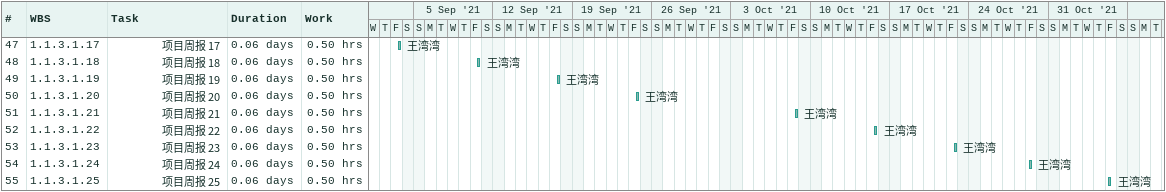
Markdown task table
| ID | WBS | Task | Duration | Start | Finish | Resources | Work (h) |
|---|---|---|---|---|---|---|---|
| 47 | 1.1.3.1.17 | 项目周报 17 | 0.06d | 2021-09-03 | 2021-09-03 | 王湾湾 | 0.50 |
| 48 | 1.1.3.1.18 | 项目周报 18 | 0.06d | 2021-09-10 | 2021-09-10 | 王湾湾 | 0.50 |
| 49 | 1.1.3.1.19 | 项目周报 19 | 0.06d | 2021-09-17 | 2021-09-17 | 王湾湾 | 0.50 |
| 50 | 1.1.3.1.20 | 项目周报 20 | 0.06d | 2021-09-24 | 2021-09-24 | 王湾湾 | 0.50 |
| 51 | 1.1.3.1.21 | 项目周报 21 | 0.06d | 2021-10-08 | 2021-10-08 | 王湾湾 | 0.50 |
| 52 | 1.1.3.1.22 | 项目周报 22 | 0.06d | 2021-10-15 | 2021-10-15 | 王湾湾 | 0.50 |
| 53 | 1.1.3.1.23 | 项目周报 23 | 0.06d | 2021-10-22 | 2021-10-22 | 王湾湾 | 0.50 |
| 54 | 1.1.3.1.24 | 项目周报 24 | 0.06d | 2021-10-29 | 2021-10-29 | 王湾湾 | 0.50 |
| 55 | 1.1.3.1.25 | 项目周报 25 | 0.06d | 2021-11-05 | 2021-11-05 | 王湾湾 | 0.50 |
